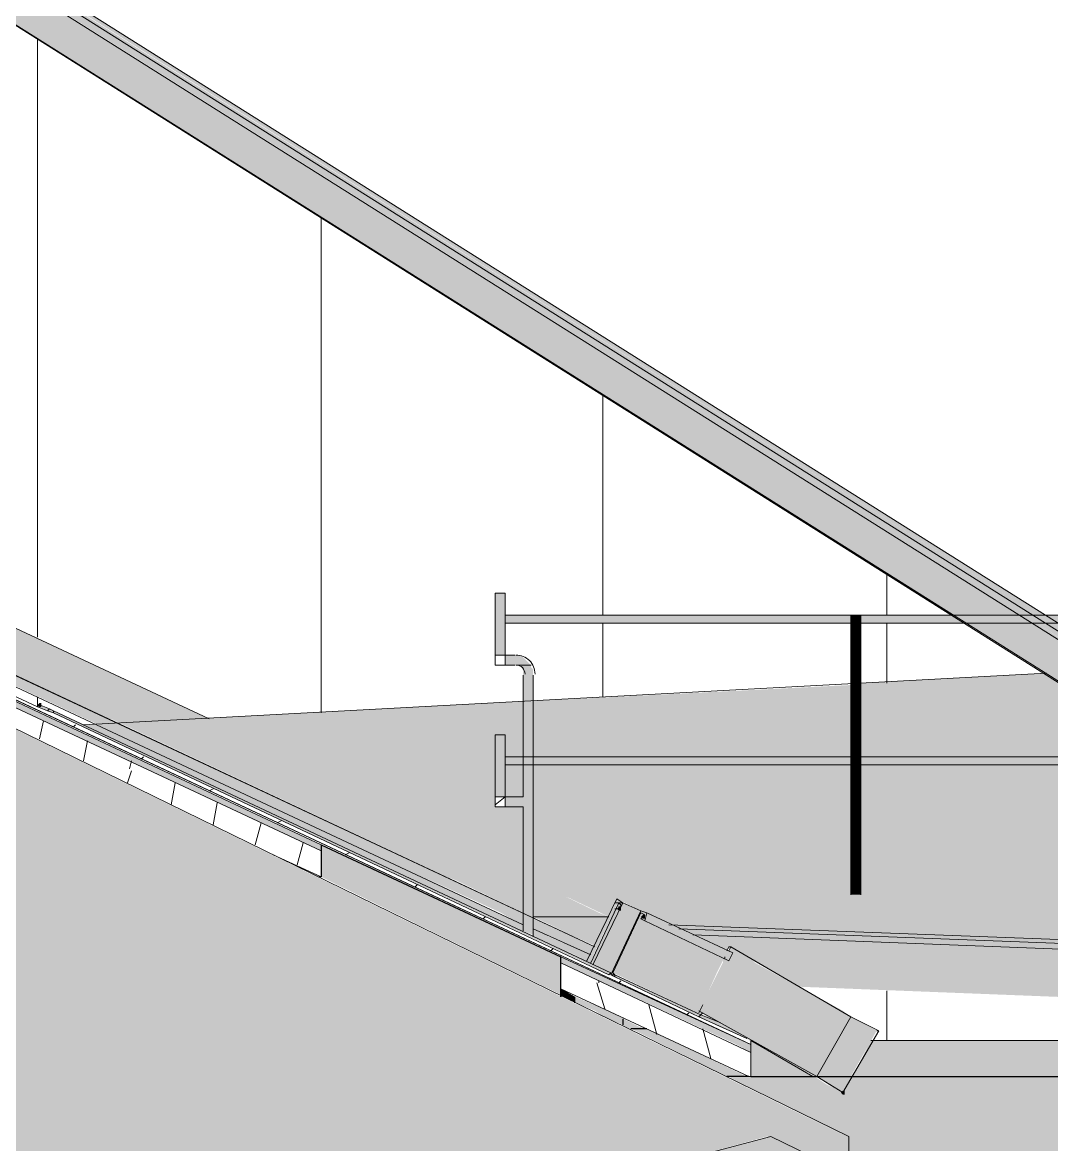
# Model space of a CAD drawing. Header units: millimetres. Extents: x -11345 to 411485, y -9810 to 73012.
# Drawn here: x 340762 to 342942, y 44242 to 46620 of the extents above; entities that cross this region are included whole.
import ezdxf

# ---------------------------------------------------------------- set-up
doc = ezdxf.new("R2010")
doc.units = ezdxf.units.MM
for name, color, linetype, true_color in [('PDF _Антураж', 7, 'Continuous', 0xb7c0ca), ('PDF _Крыша', 9, 'Continuous', 0x808080), ('PDF _Ограждение', 7, 'Continuous', 0x7f7f7f), ('PDF _Стены штриховка поверхности', 7, 'Continuous', 0xcacbcc)]:
    doc.layers.add(name, color=color, linetype=linetype, true_color=true_color)
for name, color, linetype in [('PDF _Крыша штриховка', 7, 'Continuous'), ('PDF _Линии', 7, 'Continuous'), ('PDF _Перекрытие', 7, 'Continuous'), ('PDF _Стены внутренние', 7, 'Continuous'), ('PDF _Стены несущие', 7, 'Continuous'), ('PDF _Узлы', 7, 'Continuous')]:
    doc.layers.add(name, color=color, linetype=linetype)

msp = doc.modelspace()

# ---------------------------------------------------------------- hatches: boundary and pattern name
at = {"layer": 'PDF _Антураж', "transparency": 33554687}
for color, points in [(256, [(342961.50357, 45220.33035), (342931.87231, 45241.49554), (342538.19974, 45220.33035), (342538.19974, 45063.70793), (343207.0198, 45063.70793)]), (256, [(342517.03455, 45063.70793), (342517.03455, 45216.09731), (341843.98145, 45182.23301), (341843.98145, 45063.70793)]), (7, [(340802.65402, 45173.76693), (340802.65402, 45177.99997), (340798.42098, 45177.99997), (340794.18794, 45173.76693), (340798.42098, 45169.53389), (340802.65402, 45169.53389)]), (256, [(341822.81626, 45046.77578), (341784.71891, 45046.77578), (341784.71891, 44979.04717), (341822.81626, 44979.04717)]), (7, [(342030.23514, 44741.99702), (342030.23514, 44746.23006), (342026.0021, 44746.23006), (342021.76906, 44741.99702), (342026.0021, 44737.76398), (342030.23514, 44737.76398)]), (7, [(342081.0316, 44725.06486), (342081.0316, 44729.2979), (342076.79856, 44729.2979), (342072.56552, 44725.06486), (342076.79856, 44720.83183), (342081.0316, 44720.83183)]), (7, [(342504.33543, 44352.55749), (342504.33543, 44356.79053), (342500.10239, 44356.79053), (342495.86936, 44352.55749), (342500.10239, 44348.32445), (342504.33543, 44348.32445)])]:
    msp.add_hatch(color=color, dxfattribs=at).paths.add_polyline_path(points)
h = msp.add_hatch(color=256, dxfattribs=at)
h.paths.add_polyline_path([(344244.11419, 44674.2684), (344208.13337, 44615.00587), (344235.64812, 44661.56929)])
h.paths.add_polyline_path([(344053.62747, 44682.73448), (344051.51095, 44678.50144), (344015.53012, 44678.50144), (344032.46228, 44670.03537), (344045.16139, 44670.03537), (344083.25874, 44674.2684), (343910.2762, 44653.67525), (343913.9372, 44657.33625), (343913.9372, 44665.80233), (343909.70416, 44665.80233), (343905.47113, 44657.33625), (343905.47113, 44653.10321), (343901.23809, 44648.87017), (343894.57626, 44633.3259), (343837.74251, 44665.80233), (343770.0139, 44708.13271), (343689.58617, 44763.16221), (343672.65402, 44771.62829), (343236.65107, 45046.77578), (342538.19974, 45046.77578), (342538.19974, 44771.62829), (342517.03455, 44771.62829), (342517.03455, 45046.77578), (341843.98145, 45046.77578), (341843.98145, 44801.25955), (341903.24399, 44771.62829), (341924.40918, 44763.16221), (342004.83691, 44725.06486), (342017.53602, 44753.63787), (342017.53602, 44750.46309), (342004.83691, 44725.06486), (341964.99655, 44645.38414), (341877.84576, 44682.73448), (341856.68056, 44695.4336), (341843.98145, 44699.66663), (341843.98145, 44685.62064), (340840.75136, 45156.83478), (340828.05225, 45161.06781), (340819.58617, 45165.30085), (340806.88705, 45169.53389), (340798.42098, 45173.76693), (340794.18794, 45169.53389), (340806.88705, 45165.30085), (340815.35313, 45161.06781), (340819.58617, 45161.06781), (340828.05225, 45156.83478), (341945.57437, 44631.93802), (341996.37083, 44606.53979), (342004.83691, 44602.30675), (342009.06995, 44606.53979), (342009.06995, 44602.30675), (342013.30298, 44598.07371), (342017.53602, 44598.07371), (342186.85756, 44517.64599), (342191.09059, 44517.64599), (342195.32363, 44513.41295), (342216.48882, 44504.94687), (342229.18794, 44496.48079), (342292.93252, 44468.59254), (342440.83986, 44386.4218), (342445.07289, 44386.4218), (342487.40328, 44356.79053), (342500.10239, 44352.55749), (342504.33543, 44356.79053), (342517.03455, 44386.4218), (342572.06405, 44483.78168), (342517.03455, 44513.41295), (342500.10239, 44526.11206), (342406.97555, 44576.90852), (342313.84871, 44627.70498), (342309.61567, 44631.93802), (342406.97555, 44576.90852), (343596.45933, 44530.3451), (343596.45933, 44538.81118), (343630.32363, 44466.84953), (343602.97169, 44533.27567), (343604.9254, 44530.3451), (343630.32363, 44466.84953), (343630.32363, 44462.61649), (343634.55667, 44462.61649), (343638.78971, 44445.68433), (343647.25579, 44428.75218), (343655.72186, 44411.82003), (343655.72186, 44428.75218), (343651.48882, 44437.21826), (343647.25579, 44445.68433), (343672.65402, 44445.68433), (343693.81921, 44403.35395), (343698.05225, 44399.12091), (343723.45048, 44373.72268), (343757.31478, 44361.02357), (343791.17909, 44373.72268), (343820.81036, 44399.12091), (343820.81036, 44403.35395), (343841.97555, 44445.68433), (343858.9077, 44445.68433), (343850.44163, 44432.98522), (343846.20859, 44416.05307), (343846.20859, 44390.65484), (343858.9077, 44403.35395), (343867.37378, 44428.75218), (343884.30593, 44462.61649), (343884.30593, 44466.84953), (343909.70416, 44530.3451), (343909.70416, 44526.11206), (343926.63632, 44530.3451), (344036.69531, 44543.04422), (344023.9962, 44551.51029), (344125.58912, 44555.74333), (344117.12304, 44551.51029), (344112.89, 44547.27725), (344104.42393, 44543.04422), (344112.89, 44543.04422), (344150.98735, 44547.27725), (344167.9195, 44551.51029), (344167.9195, 44555.74333), (344176.38558, 44564.20941), (344176.38558, 44568.44245), (344179.86272, 44568.44245), (344172.15254, 44555.74333), (344176.38558, 44551.51029), (344180.61862, 44551.51029), (344180.61862, 44555.74333), (344176.38558, 44555.74333), (344248.34723, 44674.2684), (344252.58027, 44674.2684), (344256.81331, 44674.2684), (344256.81331, 44670.03537), (344252.58027, 44674.2684), (344244.11419, 44665.80233), (344248.34723, 44665.80233), (344256.81331, 44661.56929), (344256.81331, 44665.80233), (344261.04635, 44665.80233), (344261.04635, 44670.03537), (344265.27938, 44674.2684), (344261.04635, 44674.2684), (344248.34723, 44682.73448), (344108.65697, 44771.62829)], flags=0)
h.paths.add_polyline_path([(343961.4413, 44650.9083), (343909.70416, 44644.63714), (343909.70416, 44636.17106), (343909.70416, 44631.93802), (343943.56847, 44636.17106), (343967.08535, 44638.52275), (343909.70416, 44631.93802), (343905.47113, 44636.17106), (343909.70416, 44636.17106), (343905.47113, 44644.63714), (343901.23809, 44636.17106), (343901.23809, 44631.93802), (343858.9077, 44530.3451), (343858.9077, 44513.41295), (343855.73292, 44526.11206), (343858.9077, 44530.3451), (343905.47113, 44648.87017), (343909.70416, 44644.63714), (343930.86936, 44648.87017)], flags=0)
h.paths.add_polyline_path([(344172.15254, 44564.20941), (344167.9195, 44564.20941), (344167.9195, 44568.44245), (344172.15254, 44568.44245)], flags=0)
h.paths.add_polyline_path([(343816.57732, 44500.71383), (343820.81036, 44504.94687), (343837.74251, 44513.41295)], flags=0)
h.paths.add_polyline_path([(343727.68351, 44492.24776), (343723.45048, 44492.24776), (343720.2757, 44494.36427)], flags=0)
h.paths.add_polyline_path([(342152.99325, 44699.66663), (342182.62452, 44686.96752), (342210.13927, 44674.2684)], flags=0)
h.paths.add_polyline_path([(343252.86131, 44666.45861), (343270.51537, 44665.80233), (343596.45933, 44653.10321)], flags=0)
h.paths.add_polyline_path([(343432.68453, 44651.05968), (343520.26464, 44648.87017), (343596.45933, 44644.63714)], flags=0)
h.paths.add_polyline_path([(342021.76906, 44746.23006), (342018.10043, 44742.56142), (342021.76906, 44750.46309)], flags=0)
h.paths.add_polyline_path([(342010.76316, 44726.75808), (341966.73956, 44627.70498), (341973.01073, 44627.70498), (341971.79394, 44625.1778), (341966.73956, 44627.70498), (341966.73956, 44631.93802)], flags=0)
h.paths.add_polyline_path([(341914.16077, 44652.65763), (341932.87525, 44644.63714), (341958.27348, 44631.93802)], flags=0)
h.paths.add_polyline_path([(342021.76906, 44763.16221), (342072.56552, 44737.76398), (342034.46818, 44754.69613), (342030.23514, 44746.23006), (342026.0021, 44737.76398), (342001.54454, 44686.96752), (342026.0021, 44741.99702), (342030.23514, 44746.23006), (342030.23514, 44750.46309), (342024.59109, 44753.28512), (342026.0021, 44754.69613), (342030.23514, 44750.46309), (342034.46818, 44754.69613)], flags=0)
h.paths.add_polyline_path([(342072.56552, 44729.2979), (342068.86161, 44725.59399), (342072.56552, 44733.53094)], flags=0)
h.paths.add_polyline_path([(342081.0316, 44717.00193), (342081.0316, 44725.06486), (342083.85362, 44727.88689), (342081.12214, 44716.96097)], flags=0)
h.paths.add_polyline_path([(342223.14074, 44507.36575), (342208.02275, 44513.41295), (342199.55667, 44517.64599), (342026.0021, 44598.07371), (342017.53602, 44602.30675), (342013.30298, 44606.53979), (342068.33248, 44724.46014), (342068.33248, 44720.83183), (342030.23514, 44640.4041), (342013.30298, 44606.53979), (342191.09059, 44521.87902), (342195.32363, 44521.87902), (342199.55667, 44517.64599), (342202.58027, 44520.66958), (342212.25579, 44513.41295)], flags=0)
h.paths.add_polyline_path([(342246.12009, 44627.70498), (342214.37231, 44564.20941), (342233.42098, 44606.53979), (342246.12009, 44631.93802)], flags=0)
h.paths.add_polyline_path([(342278.57339, 44651.6922), (342275.75136, 44653.10321), (342263.05225, 44661.56929), (342258.81921, 44653.10321), (342267.28528, 44648.87017), (342255.56302, 44654.08007), (342263.05225, 44661.56929)], flags=0)
h.paths.add_polyline_path([(343664.18794, 44530.3451), (343604.9254, 44665.80233), (343621.85756, 44631.93802)], flags=0)
h.paths.add_polyline_path([(342241.88705, 44496.48079), (342237.65402, 44499.30282), (342269.4018, 44481.66516)], flags=0)
h.paths.add_polyline_path([(343698.05225, 44500.71383), (343703.6963, 44497.89181), (343693.81921, 44500.71383), (343672.65402, 44513.41295), (343689.58617, 44504.94687)], flags=0)
h.paths.add_polyline_path([(344007.06405, 44538.81118), (343909.70416, 44526.11206), (343909.70416, 44521.87902), (343922.40328, 44526.11206), (343947.80151, 44526.11206), (344045.16139, 44538.81118), (344036.69531, 44543.04422)])
h = msp.add_hatch(color=256, dxfattribs=at)
h.paths.add_polyline_path([(341822.81626, 45063.70793), (341822.81626, 45182.23301), (341111.66582, 45144.13566), (341179.39443, 45110.27135), (341505.33838, 44957.88197), (341822.81626, 44809.72563), (341822.81626, 44957.88197), (341763.55372, 44957.88197), (341763.55372, 45110.27135), (341784.71891, 45110.27135), (341784.71891, 45063.70793)])
h.paths.add_polyline_path([(340925.41213, 45131.43655), (340891.54782, 45131.43655), (341577.30003, 44809.72563), (341788.95195, 44708.13271), (341810.11714, 44699.66663), (341822.81626, 44695.4336), (341822.81626, 44708.13271), (341611.16434, 44809.72563)])
at = {"layer": 'PDF _Крыша', "true_color": 0xf0f0f0, "transparency": 33554559}
for points in [[(338749.63042, 46117.73448), (338101.97555, 46422.51324), (338719.99915, 46117.73448), (341365.64812, 44877.45425), (341395.27938, 44864.75513), (341395.27938, 44877.45425)], [(341932.87525, 44627.70498), (341903.24399, 44640.4041), (341903.24399, 44627.70498), (342275.75136, 44454.15041), (342305.38263, 44437.21826), (342305.38263, 44454.15041)]]:
    msp.add_hatch(color=7, dxfattribs=at).paths.add_polyline_path(points)
at = {"layer": 'PDF _Крыша', "transparency": 33554559}
for points in [[(342436.60682, 44386.4218), (342305.38263, 44462.61649), (342305.38263, 44386.4218)], [(343634.55667, 44462.61649), (342559.36493, 44462.61649), (342529.73366, 44403.35395), (342517.03455, 44386.4218), (343655.72186, 44386.4218), (343655.72186, 44403.35395)]]:
    msp.add_hatch(color=256, dxfattribs=at).paths.add_polyline_path(points)
at = {"layer": 'PDF _Ограждение', "true_color": 0xb6c1cb, "transparency": 33554559}
h = msp.add_hatch(color=9, dxfattribs=at)
h.paths.add_polyline_path([(336302.93425, 47319.91737), (338427.53543, 46324.43423), (341657.72776, 44809.72563), (336633.11124, 47163.29495), (336281.76906, 47328.38345), (336277.53602, 47328.38345), (336230.9726, 47345.3156), (336226.73956, 47349.54864), (336230.9726, 47349.54864), (336230.9726, 47351.66516), (336336.79856, 47404.57814), (336332.56552, 47404.57814), (336230.9726, 47353.78168), (336222.50652, 47349.54864), (336218.27348, 47353.78168), (336214.04045, 47353.78168), (336218.27348, 47349.54864), (336214.04045, 47345.3156), (336222.50652, 47345.3156), (336247.90475, 47328.38345), (336252.13779, 47328.38345), (336586.54782, 47163.29495), (341611.16434, 44809.72563), (341776.25284, 44733.53094), (341797.41803, 44720.83183), (341822.81626, 44708.13271), (341822.81626, 44733.53094), (341661.9608, 44809.72563), (340948.81458, 45144.13566), (340950.81036, 45144.13566), (341661.9608, 44809.72563), (341683.12599, 44801.25955), (341822.81626, 44733.53094), (341822.81626, 44809.72563), (341111.66582, 45144.13566), (341158.22924, 45144.13566), (336514.58617, 47319.91737), (336493.42098, 47328.38345), (336319.86641, 47328.38345), (336305.79753, 47321.34901), (336281.76906, 47332.61649), (336277.53602, 47332.61649), (336303.74889, 47320.32469)])
h.paths.add_polyline_path([(336230.9726, 47353.78168), (336214.04045, 47362.24776), (336184.40918, 47374.94687), (336180.17614, 47379.17991), (336180.17614, 47374.94687), (336209.80741, 47358.01472), (336218.27348, 47353.78168), (336222.50652, 47353.78168), (336222.50652, 47349.54864), (336226.73956, 47353.78168)])
h.paths.add_polyline_path([(336239.43868, 47349.54864), (336230.9726, 47349.54864), (336239.43868, 47345.3156), (336264.83691, 47336.84953), (336243.67172, 47345.3156), (336242.61346, 47346.37386), (336264.83691, 47336.84953), (336277.53602, 47332.61649), (336269.06995, 47336.84953), (336241.9785, 47347.00882)])
at = {"layer": 'PDF _Ограждение', "true_color": 0xb5bcbf, "transparency": 33554559}
h = msp.add_hatch(color=9, dxfattribs=at)
h.paths.add_polyline_path([(339697.83101, 47349.54864), (339697.83101, 47328.38345), (339613.17024, 47328.38345), (342728.68646, 45364.25366), (342876.84281, 45364.25366), (339757.09354, 47328.38345), (339723.22924, 47349.54864), (339668.19974, 47383.41295), (339668.19974, 47385.44614), (342876.84281, 45364.25366), (342902.24104, 45364.25366), (339676.66582, 47396.11206), (339663.9667, 47404.57814), (342902.24104, 45364.25366), (342914.94015, 45364.25366), (339672.43278, 47404.57814), (339651.26759, 47413.04422), (339651.26759, 47396.11206), (339600.47113, 47400.3451), (339524.27643, 47408.81118), (339494.64517, 47408.81118), (339568.83473, 47400.56789), (339566.93244, 47400.67072), (339520.0434, 47404.57814), (339511.57732, 47404.57814), (339564.25513, 47400.81544), (339499.25171, 47404.32914), (339498.8782, 47404.57814), (339507.34428, 47404.57814), (339494.64517, 47408.81118), (339494.64517, 47404.57814), (339507.34428, 47396.11206), (339524.27643, 47384.82396), (339524.27643, 47383.41295), (339551.79118, 47366.48079), (339583.53897, 47345.3156), (339587.77201, 47345.3156), (339583.53897, 47348.13763), (339592.00505, 47345.3156)])
h.paths.add_polyline_path([(339702.06405, 47396.11206), (339676.66582, 47404.57814), (339689.36493, 47396.11206), (342914.94015, 45364.25366), (342927.63927, 45364.25366)])
at = {"layer": 'PDF _Ограждение', "true_color": 0xa0a8af, "transparency": 33554559}
h = msp.add_hatch(color=253, dxfattribs=at)
h.paths.add_polyline_path([(341784.71891, 45410.81708), (341763.55372, 45410.81708), (341763.55372, 45279.59289), (341784.71891, 45279.59289), (341784.71891, 45347.3215), (342517.03455, 45347.3215), (342517.03455, 45364.25366), (341784.71891, 45364.25366)])
h.paths.add_polyline_path([(341763.55372, 45110.27135), (341763.55372, 44979.04717), (341784.71891, 44979.04717), (341784.71891, 45046.77578), (341822.81626, 45046.77578), (341822.81626, 44979.04717), (341784.71891, 44979.04717), (341784.71891, 44957.88197), (341822.81626, 44957.88197), (341822.81626, 44695.4336), (341843.98145, 44686.96752), (341843.98145, 45046.77578), (342517.03455, 45046.77578), (342517.03455, 45063.70793), (341843.98145, 45063.70793), (341843.98145, 45249.96162), (341839.74841, 45254.19466), (341839.74841, 45258.4277), (341831.28233, 45266.89377), (341822.81626, 45275.35985), (341814.35018, 45279.59289), (341784.71891, 45279.59289), (341784.71891, 45258.4277), (341814.35018, 45258.4277), (341822.81626, 45249.96162), (341822.81626, 45063.70793), (341784.71891, 45063.70793), (341784.71891, 45110.27135)])
h = msp.add_hatch(color=253, dxfattribs=at)
h.paths.add_polyline_path([(343846.20859, 45326.15631), (343850.44163, 45321.92327), (343850.44163, 45055.24186), (343846.20859, 45317.69023)])
h.paths.add_polyline_path([(343829.27643, 45326.15631), (343829.27643, 45321.92327), (343825.0434, 45326.15631)], flags=0)
h.paths.add_polyline_path([(343820.81036, 45317.69023), (343829.27643, 45317.69023), (343829.27643, 45055.24186), (343791.17909, 45055.24186), (343782.71301, 45059.47489), (343782.71301, 45063.70793), (343744.61567, 45063.70793), (343744.61567, 45241.49554), (343812.34428, 45241.49554), (343812.34428, 45258.4277), (343744.61567, 45262.66073), (343744.61567, 45347.3215), (343765.78086, 45347.3215), (343765.78086, 45338.85543), (343799.64517, 45317.69023), (343803.8782, 45317.69023), (343803.8782, 45288.05897), (343820.81036, 45288.05897)], flags=0)
h.paths.add_polyline_path([(343808.11124, 45025.61059), (343811.28602, 45022.43581), (343782.71301, 45038.3097), (343791.17909, 45038.3097), (343799.64517, 45029.84363)], flags=0)
h.paths.add_polyline_path([(343799.64517, 45330.38935), (343808.11124, 45326.15631), (343811.28602, 45322.98153), (343782.71301, 45338.85543), (343791.17909, 45334.62239), (343795.41213, 45334.62239)], flags=0)
h.paths.add_polyline_path([(343863.14074, 45300.75808), (343863.14074, 44780.09436), (343858.9077, 45304.99112), (343858.9077, 45313.4572)], flags=0)
h.paths.add_polyline_path([(343875.83986, 45309.22416), (343871.60682, 45321.92327), (343863.14074, 45330.38935), (343863.14074, 45328.27283), (343858.9077, 45330.38935), (343863.14074, 45326.15631), (343858.9077, 45326.15631), (343858.9077, 45317.69023), (343856.08568, 45326.15631), (343858.9077, 45326.15631), (343854.67466, 45334.62239), (343850.44163, 45338.85543), (343850.44163, 45336.73891), (343846.20859, 45338.85543), (343850.44163, 45334.62239), (343850.44163, 45330.38935), (343846.20859, 45334.62239), (343846.20859, 45330.38935), (343841.97555, 45334.62239), (343846.20859, 45334.62239), (343841.97555, 45343.08846), (343841.97555, 45338.85543), (343837.74251, 45347.3215), (343829.27643, 45351.55454), (343816.57732, 45355.78758), (343791.17909, 45355.78758), (343782.71301, 45360.02062), (343782.71301, 45364.25366), (342538.19974, 45364.25366), (342538.19974, 45347.3215), (343723.45048, 45347.3215), (343723.45048, 45262.66073), (343084.26169, 45266.89377), (343092.72776, 45262.66073), (343118.12599, 45245.72858), (343380.57437, 45245.72858), (343397.50652, 45245.72858), (343723.45048, 45241.49554), (343723.45048, 45063.70793), (342538.19974, 45063.70793), (342538.19974, 45046.77578), (343723.45048, 45046.77578), (343723.45048, 44962.11501), (343566.82806, 44962.11501), (343600.69236, 44940.94982), (343723.45048, 44940.94982), (343723.45048, 44780.09436), (343744.61567, 44780.09436), (343744.61567, 44940.94982), (343812.34428, 44940.94982), (343812.34428, 44962.11501), (343744.61567, 44962.11501), (343744.61567, 45046.77578), (343765.78086, 45046.77578), (343765.78086, 45038.3097), (343803.8782, 45017.14451), (343803.8782, 44987.51324), (343820.81036, 44987.51324), (343820.81036, 45017.14451), (343829.27643, 45017.14451), (343829.27643, 44797.02652), (343846.20859, 44784.3274), (343850.44163, 44784.3274), (343854.67466, 44780.09436), (343858.9077, 44775.86132), (343867.37378, 44775.86132), (343867.37378, 44771.62829), (343871.60682, 44771.62829), (343871.60682, 44767.39525), (343880.07289, 44767.39525), (343880.07289, 45304.99112)], flags=0)
h.paths.add_polyline_path([(343380.57437, 45080.64009), (343380.57437, 45245.72858), (343359.40918, 45241.49554), (343359.40918, 45093.3392)])
at = {"layer": 'PDF _Ограждение', "true_color": 0xb5bcbf, "transparency": 33554559}
h = msp.add_hatch(color=9, dxfattribs=at)
h.paths.add_polyline_path([(342957.27054, 45347.3215), (342910.70711, 45347.3215), (343355.17614, 45063.70793), (343401.73956, 45063.70793)])
h.paths.add_polyline_path([(342762.55077, 45347.3215), (343008.067, 45190.69908), (343207.0198, 45063.70793), (343355.17614, 45063.70793), (343151.9903, 45190.69908), (342910.70711, 45347.3215)])
at = {"layer": 'PDF _Ограждение', "true_color": 0xb6c1cb, "transparency": 33554559}
h = msp.add_hatch(color=9, dxfattribs=at)
h.paths.add_polyline_path([(341970.9726, 44665.80233), (341970.9726, 44663.47416), (341890.54487, 44699.66663), (341875.72924, 44707.07445)])
h.paths.add_polyline_path([(341975.20564, 44661.56929), (341975.20564, 44665.80233), (342004.83691, 44725.06486), (341983.67172, 44733.53094), (341843.98145, 44801.25955), (341843.98145, 44725.06486), (341915.9431, 44691.48276), (341848.21449, 44720.83183), (341843.98145, 44725.06486), (341843.98145, 44699.66663), (341928.64222, 44661.56929), (341966.73956, 44644.63714)], flags=0)
at = {"layer": 'PDF _Перекрытие', "true_color": 0xf4cc95, "transparency": 33554559}
for points in [[(341932.87525, 44555.74333), (341903.24399, 44572.67548), (341903.24399, 44555.74333), (341907.47702, 44555.74333), (341932.87525, 44543.04422)], [(342068.33248, 44492.24776), (342034.46818, 44509.17991), (342034.46818, 44492.24776), (342051.40033, 44488.01472), (342085.26464, 44488.01472)]]:
    msp.add_hatch(color=31, dxfattribs=at).paths.add_polyline_path(points)
at = {"layer": 'PDF _Стены внутренние', "true_color": 0xdf8d79, "transparency": 33554559}
for points in [[(341547.66877, 44809.72563), (341395.27938, 44877.45425), (341395.27938, 44809.72563), (341738.15549, 44640.4041), (341903.24399, 44559.97637), (341903.24399, 44640.4041)], [(342085.26464, 44488.01472), (342051.40033, 44488.01472), (342254.58617, 44386.4218), (342296.91655, 44386.4218)]]:
    msp.add_hatch(color=33, dxfattribs=at).paths.add_polyline_path(points)
at = {"layer": 'PDF _Стены внутренние', "true_color": 0xf4cc95, "transparency": 33554559}
msp.add_hatch(color=31, dxfattribs=at).paths.add_polyline_path([(341962.50652, 44543.04422), (341932.87525, 44555.74333), (341932.87525, 44543.04422), (341975.20564, 44526.11206), (342000.60387, 44509.17991), (342034.46818, 44496.48079), (342034.46818, 44509.17991), (342004.83691, 44526.11206)])
at = {"layer": 'PDF _Стены штриховка поверхности', "true_color": 0xfbfbf4, "transparency": 33554687}
msp.add_hatch(color=7, dxfattribs=at).paths.add_polyline_path([(342165.69236, 44085.87607), (342144.52717, 44085.87607), (342144.52717, 43984.28315), (343702.28528, 43988.51619), (343702.28528, 44259.43065), (343664.18794, 44352.55749), (343655.72186, 44369.48964), (343655.72186, 44386.4218), (342517.03455, 44386.4218), (342508.56847, 44373.72268), (342508.56847, 44369.48964), (342500.10239, 44352.55749), (342466.23809, 44369.48964), (342440.83986, 44386.4218), (342258.81921, 44386.4218), (342288.45048, 44369.48964), (342508.56847, 44259.43065), (342512.80151, 44259.43065), (342512.80151, 44179.00292), (342500.10239, 44187.46899), (342436.60682, 44217.10026), (342347.71301, 44259.43065), (342343.47997, 44259.43065), (342186.85756, 44217.10026), (342186.85756, 44187.46899), (342165.69236, 44187.46899)])
at = {"layer": 'PDF _Узлы', "true_color": 0x939393, "transparency": 33554687}
msp.add_hatch(color=252, dxfattribs=at).paths.add_polyline_path([(342508.56847, 44259.43065), (336150.54487, 47374.94687), (329792.52127, 44259.43065), (329788.28823, 44259.43065), (329788.28823, 44183.23596), (330330.11714, 44183.23596), (330330.11714, 44085.87607), (330347.0493, 44085.87607), (330347.0493, 43984.28315), (330368.21449, 43984.28315), (330368.21449, 43637.17401), (330423.24399, 43637.17401), (330423.24399, 33376.28905), (322490.53012, 32330.72858), (322490.53012, 32258.76693), (322973.09649, 32322.2625), (322973.09649, 28597.18876), (322846.10534, 28597.18876), (322846.10534, 27936.83478), (342076.79856, 27936.83478), (342076.79856, 44187.46899), (342339.24694, 44259.43065), (342347.71301, 44259.43065), (342504.33543, 44183.23596), (342512.80151, 44179.00292), (342512.80151, 44259.43065)])

# ---------------------------------------------------------------- linework, layer by layer
at = {"layer": 'PDF _Антураж', "color": 7, "lineweight": 18, "ltscale": 7.121953}
msp.add_lwpolyline([(342931.87231, 45241.49554), (340891.54782, 45131.43655)], dxfattribs=at)
at = {"layer": 'PDF _Антураж', "color": 7, "lineweight": 18}
for points in [[(340828.05225, 45156.83478), (340815.35313, 45161.06781), (340794.18794, 45169.53389), (340798.42098, 45173.76693), (340794.18794, 45169.53389)], [(340798.42098, 45173.76693), (340819.58617, 45165.30085), (340828.05225, 45161.06781), (342009.06995, 44606.53979), (342004.83691, 44602.30675), (340828.05225, 45156.83478), (340828.05225, 45161.06781)], [(340815.35313, 45161.06781), (340819.58617, 45165.30085)], [(342034.46818, 44754.69613), (342021.76906, 44763.16221), (341958.27348, 44631.93802)], [(341966.73956, 44627.70498), (342026.0021, 44754.69613), (342030.23514, 44750.46309), (342030.23514, 44746.23006), (342026.0021, 44746.23006), (342026.0021, 44741.99702)], [(341970.9726, 44623.47194), (342034.46818, 44754.69613), (342072.56552, 44737.76398), (342085.26464, 44733.53094), (342267.28528, 44648.87017), (342258.81921, 44631.93802), (342081.0316, 44716.59879), (342085.26464, 44733.53094)], [(342072.56552, 44737.76398), (342009.06995, 44602.30675), (342017.53602, 44598.07371)], [(342017.53602, 44602.30675), (342017.53602, 44598.07371), (342195.32363, 44513.41295), (342199.55667, 44517.64599), (342017.53602, 44602.30675), (342013.30298, 44606.53979), (342072.56552, 44733.53094), (342081.0316, 44729.2979), (342076.79856, 44725.06486), (342072.56552, 44720.83183), (342081.0316, 44716.59879)], [(342131.82806, 44708.13271), (343596.45933, 44653.10321), (343596.45933, 44644.63714)], [(342152.99325, 44699.66663), (343596.45933, 44644.63714), (343596.45933, 44631.93802)], [(342182.62452, 44686.96752), (343596.45933, 44631.93802), (343596.45933, 44636.17106), (343596.45933, 44640.4041), (343596.45933, 44644.63714), (343596.45933, 44648.87017), (343596.45933, 44530.3451)], [(342258.81921, 44653.10321), (342263.05225, 44661.56929), (342258.81921, 44661.56929), (342254.58617, 44653.10321)], [(342263.05225, 44661.56929), (342517.03455, 44513.41295), (342576.29708, 44483.78168), (342500.10239, 44352.55749), (342576.29708, 44483.78168), (342572.06405, 44483.78168)], [(342250.35313, 44636.17106), (342250.35313, 44640.4041)], [(342203.78971, 44538.81118), (342195.32363, 44521.87902)], [(342195.32363, 44526.11206), (342445.07289, 44386.4218), (342517.03455, 44513.41295)], [(342296.91655, 44466.84953), (342195.32363, 44513.41295)], [(342203.78971, 44521.87902), (342199.55667, 44517.64599), (342241.88705, 44500.71383)], [(342445.07289, 44386.4218), (342500.10239, 44352.55749)]]:
    msp.add_lwpolyline(points, dxfattribs=at)
at = {"layer": 'PDF _Антураж', "lineweight": 0}
for points in [[(341822.81626, 44809.72563), (341822.81626, 44809.72563), (341822.81626, 44809.72563)], [(342026.0021, 44741.99702), (342026.0021, 44741.99702), (342026.0021, 44741.99702)], [(342009.06995, 44606.53979), (342009.06995, 44606.53979), (342009.06995, 44606.53979)], [(342199.55667, 44517.64599), (342199.55667, 44517.64599), (342199.55667, 44517.64599)]]:
    msp.add_lwpolyline(points, close=True, dxfattribs=at)
for points in [[(342034.46818, 44754.69613), (342017.53602, 44754.69613), (342034.46818, 44754.69613)], [(342026.0021, 44741.99702), (342017.53602, 44741.99702), (342026.0021, 44741.99702)], [(342017.53602, 44602.30675), (342009.06995, 44602.30675), (342017.53602, 44602.30675)]]:
    msp.add_lwpolyline(points, dxfattribs=at)
at = {"layer": 'PDF _Крыша', "color": 7, "lineweight": 9}
for points in [[(340794.18794, 45169.53389), (337585.54487, 46672.2625)], [(340798.42098, 45101.80528), (340806.88705, 45139.90262)], [(340870.38263, 45127.20351), (340874.61567, 45131.43655)], [(340891.54782, 45055.24186), (340900.0139, 45097.57224)], [(340988.9077, 45038.3097), (340993.14074, 45055.24186)], [(341014.30593, 45059.47489), (341018.53897, 45063.70793)], [(340984.67466, 45008.67843), (340993.14074, 45034.07666)], [(341077.80151, 44962.11501), (341086.26759, 45008.67843)], [(341158.22924, 44991.74628), (341166.69531, 44995.97932)], [(341166.69531, 44919.78463), (341175.16139, 44966.34805)], [(341255.58912, 44877.45425), (341268.28823, 44924.01767)], [(341302.15254, 44924.01767), (341310.61862, 44928.25071)], [(341344.48292, 44835.12386), (341357.18204, 44881.68728)], [(341446.07584, 44856.28905), (341454.54192, 44860.52209)], [(341594.23219, 44788.56044), (341598.46523, 44792.79348)], [(341738.15549, 44720.83183), (341742.38853, 44725.06486)], [(341882.07879, 44653.10321), (341886.31183, 44657.33625)], [(341996.37083, 44530.3451), (341979.43868, 44585.3746)], [(341983.67172, 44585.3746), (341983.67172, 44589.60764)], [(342026.0021, 44585.3746), (342030.23514, 44589.60764)], [(342106.42983, 44475.3156), (342089.49767, 44538.81118)], [(342169.9254, 44517.64599), (342174.15844, 44521.87902)], [(342220.72186, 44424.51914), (342203.78971, 44488.01472)], [(342305.38263, 44454.15041), (342305.38263, 44462.61649)], [(342563.59797, 44462.61649), (343630.32363, 44462.61649)]]:
    msp.add_lwpolyline(points, dxfattribs=at)
at = {"layer": 'PDF _Крыша', "color": 7, "lineweight": 18}
for points in [[(341903.24399, 44572.67548), (342301.14959, 44386.4218), (342305.38263, 44386.4218), (342305.38263, 44454.15041), (338000.38263, 46473.3097)], [(338051.17909, 46447.91147), (342305.38263, 44454.15041), (341903.24399, 44640.4041)], [(338101.97555, 46422.51324), (341395.27938, 44877.45425)], [(338719.99915, 46117.73448), (341395.27938, 44864.75513)], [(341293.68646, 44856.28905), (341395.27938, 44809.72563)], [(341903.24399, 44627.70498), (342305.38263, 44437.21826)]]:
    msp.add_lwpolyline(points, dxfattribs=at)
at = {"layer": 'PDF _Крыша', "color": 7, "lineweight": 30}
msp.add_lwpolyline([(341395.27938, 44877.45425), (341903.24399, 44640.4041)], dxfattribs=at)
at = {"layer": 'PDF _Крыша', "color": 7, "lineweight": 0, "true_color": 0xf0f0f0}
for points in [[(341395.27938, 44864.75513), (341395.27938, 44864.75513), (341395.27938, 44864.75513)], [(342305.38263, 44437.21826), (342305.38263, 44437.21826), (342305.38263, 44437.21826)]]:
    msp.add_lwpolyline(points, close=True, dxfattribs=at)
at = {"layer": 'PDF _Крыша', "lineweight": 0}
for points in [[(341395.27938, 44809.72563), (341391.04635, 44809.72563), (341395.27938, 44809.72563)], [(342305.38263, 44462.61649), (342305.38263, 44462.61649), (342305.38263, 44462.61649)]]:
    msp.add_lwpolyline(points, close=True, dxfattribs=at)
for points in [[(342436.60682, 44386.4218), (342305.38263, 44462.61649), (342436.60682, 44386.4218)], [(343630.32363, 44462.61649), (342559.36493, 44462.61649), (343630.32363, 44462.61649)]]:
    msp.add_lwpolyline(points, dxfattribs=at)
at = {"layer": 'PDF _Крыша', "transparency": 33554559}
msp.add_solid([(341293.68646, 44856.28905), (341395.27938, 44809.72563), (341391.04635, 44809.72563)], dxfattribs=at)
at = {"layer": 'PDF _Крыша', "color": 7, "transparency": 33554559}
for points in [[(342301.14959, 44454.15041), (342305.38263, 44454.15041), (342305.38263, 44454.15041)], [(342305.38263, 44454.15041), (342305.38263, 44454.15041), (342301.14959, 44454.15041)]]:
    msp.add_solid(points, dxfattribs=at)
at = {"layer": 'PDF _Крыша штриховка', "lineweight": 9}
for points in [[(340794.18794, 45317.69023), (340794.18794, 46583.3687)], [(341395.27938, 45156.83478), (341395.27938, 46206.62829)], [(341992.13779, 45364.25366), (341992.13779, 45829.88787)], [(342593.22924, 45364.25366), (342593.22924, 45453.14746)], [(341992.13779, 45190.69908), (341992.13779, 45347.3215)], [(342593.22924, 45220.33035), (342593.22924, 45347.3215)], [(340794.18794, 45169.53389), (340794.18794, 45190.69908)], [(342593.22924, 44462.61649), (342593.22924, 44568.44245)]]:
    msp.add_lwpolyline(points, dxfattribs=at)
at = {"layer": 'PDF _Линии', "lineweight": 9}
msp.add_lwpolyline([(322973.09649, 32322.2625), (322490.53012, 32258.76693), (322490.53012, 32330.72858), (330423.24399, 33376.28905), (330423.24399, 43637.17401), (330368.21449, 43637.17401), (330368.21449, 43984.28315), (330347.0493, 43984.28315), (330347.0493, 44085.87607), (330330.11714, 44085.87607), (330330.11714, 44183.23596), (329788.28823, 44183.23596), (329788.28823, 44259.43065), (336150.54487, 47374.94687), (342512.80151, 44259.43065), (342512.80151, 44179.00292), (342347.71301, 44259.43065), (342076.79856, 44187.46899), (342076.79856, 27936.83478), (322973.09649, 27936.83478), (322846.10534, 27936.83478), (322846.10534, 28597.18876), (322973.09649, 28597.18876)], close=True, dxfattribs=at)
at = {"layer": 'PDF _Линии', "lineweight": 30}
for points in [[(341932.87525, 44543.04422), (341932.87525, 44555.74333)], [(342034.46818, 44509.17991), (342034.46818, 44496.48079)], [(342085.26464, 44488.01472), (342051.40033, 44488.01472)], [(342301.14959, 44386.4218), (342254.58617, 44386.4218)]]:
    msp.add_lwpolyline(points, dxfattribs=at)
at = {"layer": 'PDF _Линии', "lineweight": 30, "ltscale": 11.387275}
msp.add_lwpolyline([(342305.38263, 44386.4218), (344316.07584, 44386.4218), (344316.07584, 44462.61649)], dxfattribs=at)
at = {"layer": 'PDF _Ограждение', "color": 7, "lineweight": 9, "ltscale": 36.830972}
msp.add_lwpolyline([(344066.32658, 44521.87902), (339494.64517, 47404.57814), (344066.32658, 44526.11206)], dxfattribs=at)
at = {"layer": 'PDF _Ограждение', "color": 7, "lineweight": 9, "ltscale": 38.428392}
msp.add_lwpolyline([(344011.29708, 44665.80233), (339651.26759, 47413.04422)], dxfattribs=at)
at = {"layer": 'PDF _Ограждение', "color": 7, "lineweight": 9, "ltscale": 37.912279}
msp.add_lwpolyline([(343990.13189, 44661.56929), (339668.19974, 47383.41295)], dxfattribs=at)
at = {"layer": 'PDF _Ограждение', "color": 7, "lineweight": 9, "ltscale": 38.123234}
msp.add_lwpolyline([(339702.06405, 47396.11206), (344032.46228, 44670.03537)], dxfattribs=at)
at = {"layer": 'PDF _Ограждение', "color": 7, "lineweight": 9, "ltscale": 61.71693}
msp.add_lwpolyline([(336180.17614, 47374.94687), (341975.20564, 44661.56929), (336180.17614, 47379.17991)], dxfattribs=at)
at = {"layer": 'PDF _Ограждение', "color": 7, "lineweight": 9}
for points in [[(336493.42098, 47328.38345), (341158.22924, 45144.13566)], [(336586.54782, 47163.29495), (341822.81626, 44708.13271)], [(341784.71891, 45279.59289), (341784.71891, 45410.81708), (341763.55372, 45410.81708), (341763.55372, 45279.59289), (341763.55372, 45410.81708), (341784.71891, 45410.81708), (341784.71891, 45279.59289), (341805.8841, 45279.59289)], [(342538.19974, 44771.62829), (342538.19974, 45326.15631), (342538.19974, 45364.25366), (342517.03455, 45364.25366), (342517.03455, 45326.15631), (342517.03455, 44771.62829)], [(341784.71891, 45258.4277), (341763.55372, 45258.4277), (341763.55372, 45279.59289), (341784.71891, 45279.59289), (341784.71891, 45258.4277), (341805.8841, 45258.4277)], [(341763.55372, 44962.11501), (341784.71891, 44979.04717), (341784.71891, 45110.27135), (341763.55372, 45110.27135), (341763.55372, 44979.04717), (341763.55372, 45110.27135), (341784.71891, 45110.27135), (341784.71891, 44979.04717), (341822.81626, 44979.04717), (341822.81626, 45237.2625)], [(341843.98145, 44682.73448), (341843.98145, 45237.2625)], [(341784.71891, 44957.88197), (341822.81626, 44957.88197), (341822.81626, 44695.4336)], [(341843.98145, 44699.66663), (341966.73956, 44644.63714)]]:
    msp.add_lwpolyline(points, dxfattribs=at)
at = {"layer": 'PDF _Ограждение', "color": 9, "lineweight": 0, "true_color": 0xb5bcbf}
msp.add_lwpolyline([(342732.9195, 45364.25366), (339613.17024, 47328.38345), (342732.9195, 45364.25366)], dxfattribs=at)
at = {"layer": 'PDF _Ограждение', "color": 7, "lineweight": 9, "ltscale": 11.852926}
for points in [[(341784.71891, 45364.25366), (343782.71301, 45364.25366), (343744.61567, 45364.25366), (343782.71301, 45364.25366)], [(343782.71301, 45347.3215), (341784.71891, 45347.3215)], [(341784.71891, 45063.70793), (343782.71301, 45063.70793), (343744.61567, 45063.70793), (343782.71301, 45063.70793)], [(343782.71301, 45046.77578), (341784.71891, 45046.77578)]]:
    msp.add_lwpolyline(points, close=True, dxfattribs=at)
at = {"layer": 'PDF _Ограждение', "color": 253, "lineweight": 0, "true_color": 0xa0a8af, "const_width": 21.16519}
msp.add_lwpolyline([(342527.61714, 45364.25366), (342527.61714, 45326.15631), (342527.61714, 44771.62829)], dxfattribs=at)
at = {"layer": 'PDF _Ограждение', "color": 7, "lineweight": 18}
for points in [[(341784.71891, 45258.4277), (341784.71891, 45279.59289), (341763.55372, 45279.59289), (341763.55372, 45258.4277)], [(341784.71891, 44957.88197), (341784.71891, 44979.04717), (341763.55372, 44979.04717), (341763.55372, 44957.88197)]]:
    msp.add_lwpolyline(points, close=True, dxfattribs=at)
at = {"layer": 'PDF _Ограждение', "color": 253, "lineweight": 0, "true_color": 0xa0a8af}
msp.add_lwpolyline([(341839.74841, 45258.4277), (341810.11714, 45258.4277), (341839.74841, 45258.4277)], dxfattribs=at)
at = {"layer": 'PDF _Ограждение', "color": 7, "lineweight": 9}
msp.add_lwpolyline([(341784.71891, 44957.88197), (341784.71891, 44979.04717), (341763.55372, 44979.04717), (341763.55372, 44957.88197)], close=True, dxfattribs=at)
at = {"layer": 'PDF _Ограждение', "color": 9, "lineweight": 0, "true_color": 0xb6c1cb}
msp.add_lwpolyline([(342004.83691, 44725.06486), (341843.98145, 44725.06486), (342004.83691, 44725.06486)], dxfattribs=at)
msp.add_lwpolyline([(341966.73956, 44644.63714), (341966.73956, 44644.63714), (341966.73956, 44644.63714)], close=True, dxfattribs=at)
at = {"layer": 'PDF _Ограждение', "color": 7, "lineweight": 9}
for centre, radius, start, end in [((341808.0026, 45239.381), 40.21189, 359.99718249, 90.00281751), ((341808.00101, 45239.37941), 19.04829, 359.99884868, 90.00115135)]:
    msp.add_arc(centre, radius, start, end, dxfattribs=at)
at = {"layer": 'PDF _Стены несущие', "lineweight": 30}
for points in [[(341395.27938, 44877.45425), (341395.27938, 44809.72563)], [(341903.24399, 44555.74333), (341903.24399, 44640.4041)]]:
    msp.add_lwpolyline(points, dxfattribs=at)

doc.saveas('drawing.dxf')
